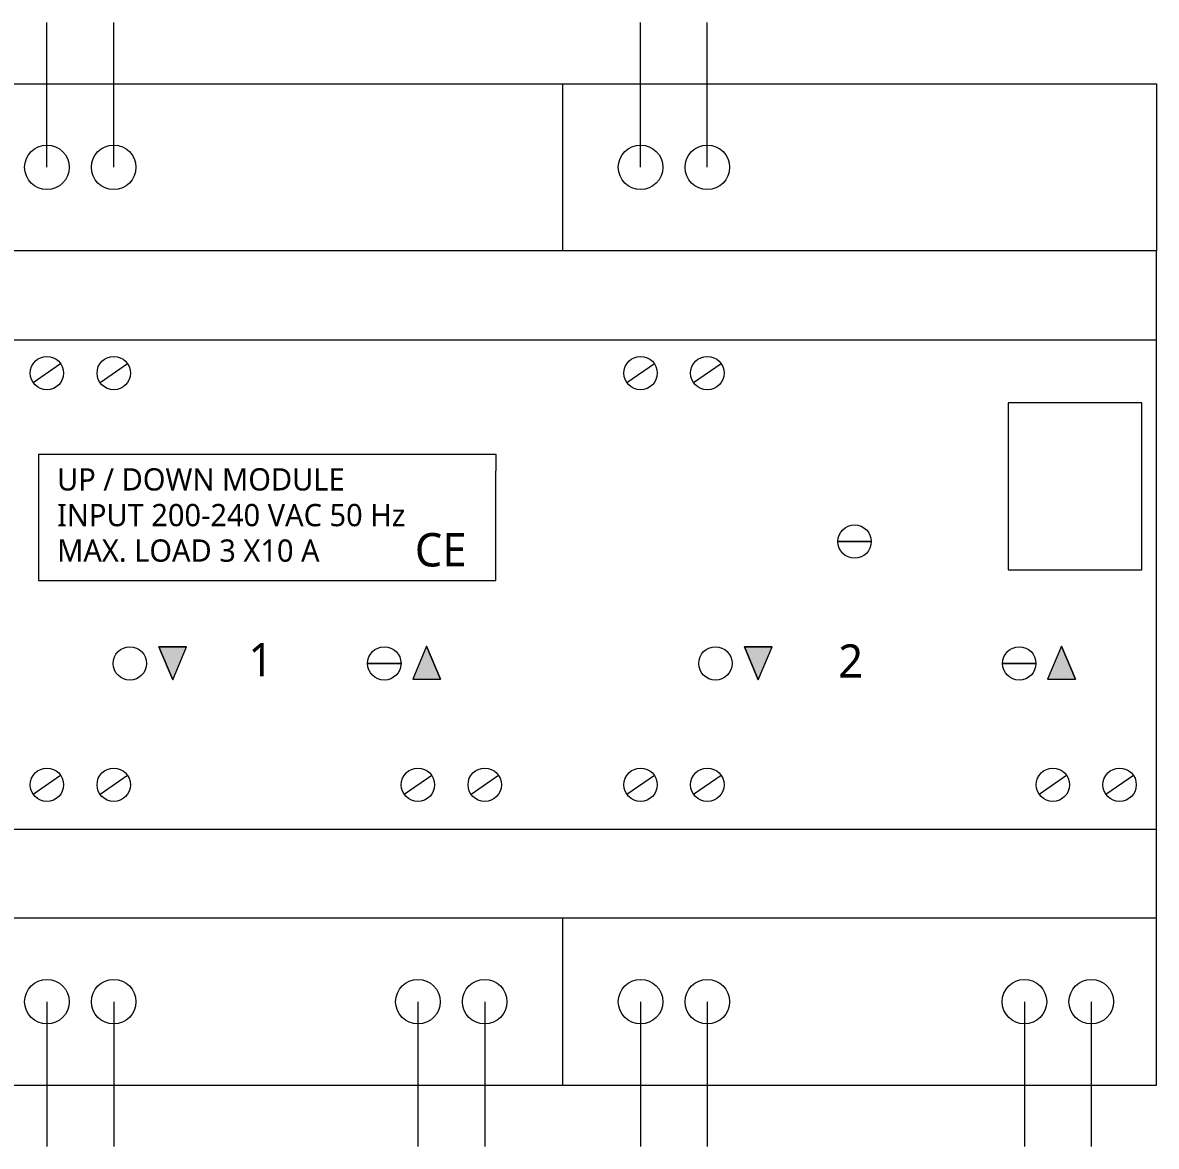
# Model space of a CAD drawing. Header units: millimetres. Extents: x 22 to 182, y -63 to 38.
# Drawn here: x 80 to 181.8, y -63 to 38 of the extents above; entities that cross this region are included whole.
import ezdxf

# ---------------------------------------------------------------- set-up
doc = ezdxf.new("R2010")
doc.units = ezdxf.units.MM
doc.header["$LTSCALE"] = 20
doc.layers.add('Ontwerplaag-1', color=7, linetype='Continuous')
doc.styles.add('@Malgun Gothic', font='malgun.ttf')

msp = doc.modelspace()

# ---------------------------------------------------------------- hatches: boundary and pattern name
at = {"layer": 'Ontwerplaag-1', "linetype": 'Continuous', "lineweight": 5, "transparency": 33554687}
h = msp.add_hatch(color=256, dxfattribs=at)
h.set_gradient(color1=(0, 0, 255), color2=(5, 5, 255))
h.paths.add_polyline_path([(156.24, -8.64), (153.24, -8.64)])
h = msp.add_hatch(color=256, dxfattribs=at)
h.set_gradient(color1=(255, 255, 255))
h.paths.add_polyline_path([(94.73, -18.09), (92.23, -18.09), (93.48, -21.06)])
h = msp.add_hatch(color=256, dxfattribs=at)
h.set_gradient(color1=(255, 255, 255))
h.paths.add_polyline_path([(116.29, -18.05), (115.04, -21.02), (117.54, -21.02)])
h = msp.add_hatch(color=256, dxfattribs=at)
h.set_gradient(color1=(255, 255, 255))
h.paths.add_polyline_path([(147.34, -18.09), (144.84, -18.09), (146.09, -21.06)])
h = msp.add_hatch(color=256, dxfattribs=at)
h.set_gradient(color1=(255, 255, 255))
h.paths.add_polyline_path([(173.33, -18.05), (172.08, -21.02), (174.58, -21.02)])
h = msp.add_hatch(color=256, dxfattribs=at)
h.set_gradient(color1=(255, 0, 0), color2=(255, 0, 0))
h.paths.add_polyline_path([(113.99, -19.59), (110.99, -19.59)])
h = msp.add_hatch(color=256, dxfattribs=at)
h.set_gradient(color1=(255, 0, 0), color2=(255, 0, 0))
h.paths.add_polyline_path([(171.03, -19.59), (168.03, -19.59)])

# ---------------------------------------------------------------- linework, layer by layer
at = {"layer": 'Ontwerplaag-1', "color": 7, "linetype": 'Continuous', "lineweight": 5, "transparency": 33554687}
for p, q in [((82.18, 25), (82.18, 38)), ((88.18, 25), (88.18, 38)), ((135.51, 25), (135.51, 38)), ((141.51, 25), (141.51, 38)), ((21.85, 32.5), (181.85, 32.5)), ((21.85, 32.5), (181.85, 32.5)), ((128.51, 32.5), (128.51, 17.5)), ((181.85, 32.5), (181.85, 17.5)), ((181.85, 32.5), (181.85, 17.5)), ((181.85, 17.5), (21.85, 17.5)), ((181.85, 17.5), (21.85, 17.5)), ((181.85, -57.5), (181.85, 17.5)), ((181.85, -57.5), (181.85, 17.5)), ((21.85, 9.5), (181.85, 9.5)), ((80.95, 5.65), (83.41, 7.35)), ((86.95, 5.65), (89.41, 7.35)), ((134.28, 5.65), (136.75, 7.35)), ((140.28, 5.65), (142.75, 7.35)), ((180.55, 3.82), (168.55, 3.82)), ((168.55, 3.82), (168.55, -11.18)), ((180.55, -3.68), (180.55, 3.82)), ((81.41, -0.78), (81.41, -12.14)), ((81.41, -0.78), (122.51, -0.78)), ((122.51, -0.78), (122.51, -2.29)), ((122.51, -12.14), (122.51, -2.29)), ((180.55, -11.18), (180.55, -3.68)), ((168.55, -11.18), (180.55, -11.18)), ((81.41, -12.14), (122.51, -12.14)), ((92.23, -18.09), (94.73, -18.09)), ((93.48, -21.06), (92.23, -18.09)), ((93.48, -21.06), (94.73, -18.09)), ((116.29, -18.05), (115.04, -21.02)), ((116.29, -18.05), (117.54, -21.02)), ((144.84, -18.09), (147.34, -18.09)), ((146.09, -21.06), (144.84, -18.09)), ((146.09, -21.06), (147.34, -18.09)), ((173.33, -18.05), (172.08, -21.02)), ((173.33, -18.05), (174.58, -21.02)), ((115.04, -21.02), (117.54, -21.02)), ((172.08, -21.02), (174.58, -21.02)), ((80.95, -31.35), (83.41, -29.65)), ((86.95, -31.35), (89.41, -29.65)), ((114.28, -31.35), (116.75, -29.65)), ((120.28, -31.35), (122.75, -29.65)), ((134.28, -31.35), (136.75, -29.65)), ((140.28, -31.35), (142.75, -29.65)), ((171.32, -31.35), (173.79, -29.65)), ((177.32, -31.35), (179.79, -29.65)), ((21.85, -34.5), (181.85, -34.5)), ((21.85, -34.5), (181.85, -34.5)), ((181.85, -42.5), (21.85, -42.5)), ((181.85, -42.5), (21.85, -42.5)), ((128.51, -42.5), (128.51, -57.5)), ((82.18, -50), (82.18, -63)), ((88.18, -50), (88.18, -63)), ((115.51, -50), (115.51, -63)), ((121.51, -50), (121.51, -63)), ((135.51, -50), (135.51, -63)), ((141.51, -50), (141.51, -63)), ((170, -50), (170, -63)), ((176, -50), (176, -63)), ((21.85, -57.5), (181.85, -57.5))]:
    msp.add_line(p, q, dxfattribs=at)
at = {"layer": 'Ontwerplaag-1', "color": 7, "linetype": 'Continuous', "lineweight": 5, "transparency": 33554687, "flags": 128}
for points in [[(156.24, -8.64), (153.24, -8.64), (153.24, -8.64), (156.24, -8.64)], [(94.73, -18.09), (92.23, -18.09), (93.48, -21.06)], [(116.29, -18.05), (115.04, -21.02), (117.54, -21.02)], [(147.34, -18.09), (144.84, -18.09), (146.09, -21.06)], [(173.33, -18.05), (172.08, -21.02), (174.58, -21.02)], [(113.99, -19.59), (110.99, -19.59), (110.99, -19.59), (113.99, -19.59)], [(171.03, -19.59), (168.03, -19.59), (168.03, -19.59), (171.03, -19.59)]]:
    msp.add_lwpolyline(points, close=True, dxfattribs=at)
at = {"layer": 'Ontwerplaag-1', "color": 7, "linetype": 'Continuous', "lineweight": 5, "transparency": 33554687}
for centre, radius in [((82.18, 25), 2), ((88.18, 25), 2), ((135.51, 25), 2), ((141.51, 25), 2), ((82.18, 6.5), 1.5), ((88.18, 6.5), 1.5), ((135.51, 6.5), 1.5), ((141.51, 6.5), 1.5), ((154.74, -8.64), 1.5), ((89.63, -19.59), 1.5), ((112.49, -19.59), 1.5), ((142.24, -19.59), 1.5), ((169.53, -19.59), 1.5), ((82.18, -30.5), 1.5), ((88.18, -30.5), 1.5), ((115.51, -30.5), 1.5), ((121.51, -30.5), 1.5), ((135.51, -30.5), 1.5), ((141.51, -30.5), 1.5), ((172.55, -30.5), 1.5), ((178.55, -30.5), 1.5), ((82.18, -50), 2), ((88.18, -50), 2), ((115.51, -50), 2), ((121.51, -50), 2), ((135.51, -50), 2), ((141.51, -50), 2), ((170, -50), 2), ((176, -50), 2)]:
    msp.add_circle(centre, radius, dxfattribs=at)

# ---------------------------------------------------------------- texts
at = {"layer": 'Ontwerplaag-1', "color": 7, "transparency": 33554687, "attachment_point": 7, "style": '@Malgun Gothic'}
for s, insert, char_height, line_spacing_factor in [('UP / DOWN MODULE', (83.09, -4.08), 2, 1.004011), ('INPUT 200-240 VAC 50 Hz', (83.09, -7.29), 2, 1.004011), ('CE', (115.23, -10.92), 3, 0.669344), ('MAX. LOAD 3 X10 A', (83.09, -10.49), 2, 1.004011), ('1', (100.28, -20.75), 3, 0.669344), ('2', (153.27, -20.88), 3, 0.669344)]:
    msp.add_mtext(s, dxfattribs=dict(at, insert=insert, char_height=char_height, line_spacing_factor=line_spacing_factor))

doc.saveas('drawing.dxf')
